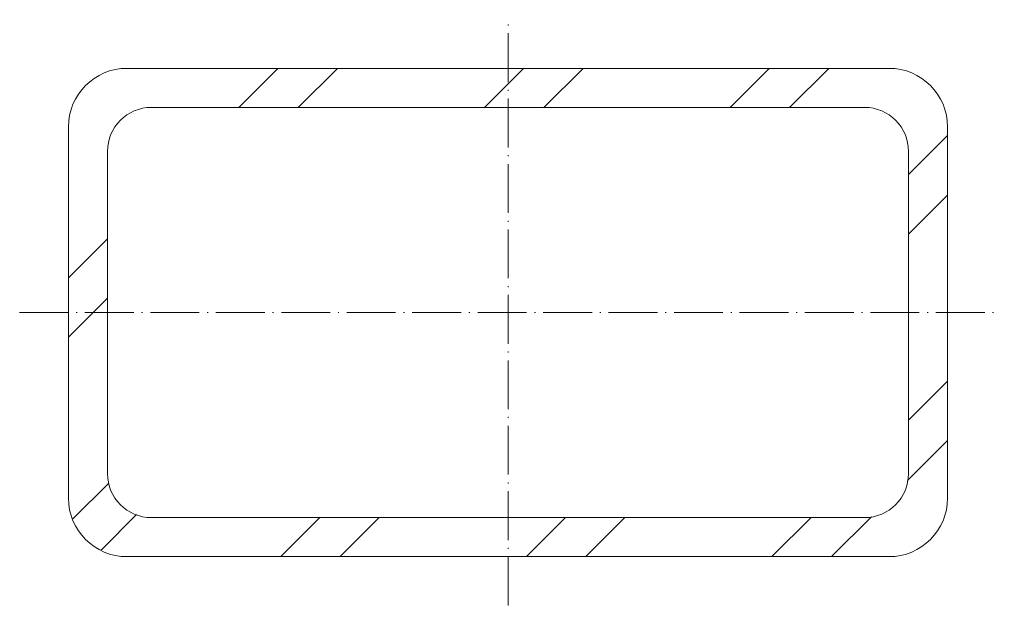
# Model space of a CAD drawing. Header units: metres. Extents: x -50 to 50, y -30 to 30.
import ezdxf

# ---------------------------------------------------------------- set-up
doc = ezdxf.new("R2010")
doc.units = ezdxf.units.M
doc.linetypes.add('MV_hartlijn_staal', pattern=[6.6, 5, -0.8, 0, -0.8])
doc.layers.add('A-DETL-GENF', color=92, linetype='Continuous', lineweight=18)

# ---------------------------------------------------------------- blocks, each defined once
blk = doc.blocks.new('28 Staalprofielen- koker RHS-2d - K90_50_4-3531715-00_0 Basismaterialen')
at = {"layer": 'A-DETL-GENF', "lineweight": 13}
h = blk.add_hatch(dxfattribs=at)
h.set_pattern_fill('FP_389', color=256, style=0, pattern_type=2)
h.set_pattern_definition([(45, (2985.222, 4693.331), (-12.57236, 12.57236), []), (45, (2985.222, 4712.381), (-12.57236, 12.57236), [])])
h.paths.add_polyline_path([(39, -25), (40.55, -24.8), (42, -24.2), (43.24, -23.24), (44.2, -22), (44.8, -20.55), (45, -19), (45, 19), (44.8, 20.55), (44.2, 22), (43.24, 23.24), (42, 24.2), (40.55, 24.8), (39, 25), (-39, 25), (-40.55, 24.8), (-42, 24.2), (-43.24, 23.24), (-44.2, 22), (-44.8, 20.55), (-45, 19), (-45, -19), (-44.8, -20.55), (-44.2, -22), (-43.24, -23.24), (-42, -24.2), (-40.55, -24.8), (-39, -25)])
h.paths.add_polyline_path([(36.5, -21), (-36.5, -21), (-37.66, -20.85), (-38.75, -20.4), (-39.68, -19.68), (-40.4, -18.75), (-40.85, -17.66), (-41, -16.5), (-41, 16.5), (-40.85, 17.66), (-40.4, 18.75), (-39.68, 19.68), (-38.75, 20.4), (-37.66, 20.85), (-36.5, 21), (36.5, 21), (37.66, 20.85), (38.75, 20.4), (39.68, 19.68), (40.4, 18.75), (40.85, 17.66), (41, 16.5), (41, -16.5), (40.85, -17.66), (40.4, -18.75), (39.68, -19.68), (38.75, -20.4), (37.66, -20.85)])
at = {"layer": 'A-DETL-GENF', "linetype": 'MV_hartlijn_staal', "lineweight": 13}
for p, q in [((0, -30), (0, 30)), ((-50, 0), (50, 0))]:
    blk.add_line(p, q, dxfattribs=at)
at = {"layer": 'A-DETL-GENF'}
for p, q in [((39, 25), (-39, 25)), ((-39, 25), (39, 25)), ((-36.5, 21), (36.5, 21)), ((-36.5, 21), (36.5, 21)), ((-45, 19), (-45, -19)), ((-45, -19), (-45, 19)), ((45, 19), (45, -19)), ((45, -19), (45, 19)), ((-41, -16.5), (-41, 16.5)), ((-41, -16.5), (-41, 16.5)), ((41, 16.5), (41, -16.5)), ((41, 16.5), (41, -16.5)), ((36.5, -21), (-36.5, -21)), ((36.5, -21), (-36.5, -21)), ((-39, -25), (39, -25)), ((39, -25), (-39, -25))]:
    blk.add_line(p, q, dxfattribs=at)
for centre, radius, start, end in [((-39, 19), 6, 90, 180), ((39, 19), 6, 360, 90), ((39, 19), 6, 360, 90), ((-39, 19), 6, 90, 180), ((-36.5, 16.5), 4.5, 90, 180), ((-36.5, 16.5), 4.5, 90, 180), ((36.5, 16.5), 4.5, 360, 90), ((36.5, 16.5), 4.5, 360, 90), ((-36.5, -16.5), 4.5, 180, 270), ((-36.5, -16.5), 4.5, 180, 270), ((36.5, -16.5), 4.5, 270, 0), ((36.5, -16.5), 4.5, 270, 360), ((-39, -19), 6, 180, 270), ((39, -19), 6, 270, 0), ((39, -19), 6, 270, 0), ((-39, -19), 6, 180, 270)]:
    blk.add_arc(centre, radius, start, end, dxfattribs=at)

msp = doc.modelspace()

# ---------------------------------------------------------------- block references
msp.add_blockref('28 Staalprofielen- koker RHS-2d - K90_50_4-3531715-00_0 Basismaterialen', (0, 0))

doc.saveas('drawing.dxf')
